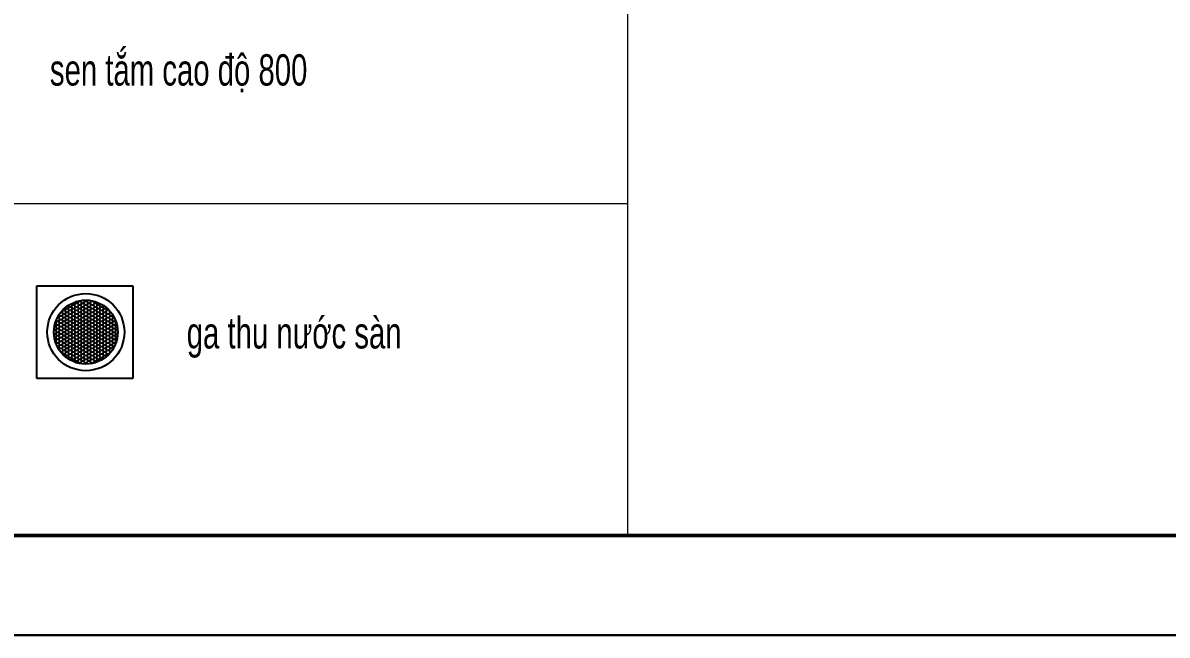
# Model space of a CAD drawing. Header units: inches. Extents: x 274208 to 641690, y -81912 to 129129.
# Drawn here: x 449702 to 452918, y -14890 to -13170 of the extents above; entities that cross this region are included whole.
import ezdxf

# ---------------------------------------------------------------- set-up
doc = ezdxf.new("R2010")
doc.units = ezdxf.units.IN
doc.header["$MEASUREMENT"] = 0
for name, color, linetype, lineweight in [('05.Text', 253, 'Continuous', 18), ('10.Text', 254, 'Continuous', 18), ('11.Khung bo', 32, 'Continuous', 50), ('12.Khung', 36, 'Continuous', 25), ('Alliance-manh', 8, 'Continuous', 13)]:
    doc.layers.add(name, color=color, linetype=linetype, lineweight=lineweight)
doc.layers.add('HACH', color=250, linetype='Continuous')
doc.layers.add('Tpl_Bound', color=1, linetype='Continuous', plot=False)
doc.styles.add('TT5_Text Dim', font='hoatbif.shx', dxfattribs={"width": 0.6})

# ---------------------------------------------------------------- blocks, each defined once
blk = doc.blocks.new('100')
at = {"layer": '11.Khung bo', "const_width": 26.7}
blk.add_lwpolyline([(1860913, -945239.8), (1860913, -916940.1), (1896062.6, -916940.1), (1896062.6, -945239.8)], close=True, dxfattribs=at)
at = {"layer": '12.Khung', "color": 1}
blk.add_lwpolyline([(1901579.2, -945939.8), (1901579.2, -916240.1), (1859579.6, -916240.1), (1859579.6, -945939.8)], close=True, dxfattribs=at)
blk = doc.blocks.new('WH1')
h = blk.add_hatch()
h.set_pattern_fill('HONEY', color=250, angle=-180, style=0)
h.set_pattern_definition([(180, (28744.471, 7941.3756), (-4.7625, -2.74963), [3.175, -6.35]), (300, (28744.471, 7941.3756), (4.76249943, -2.74963099), [3.175, -6.35]), (240, (28744.471, 7941.3756), (-5.7e-07, -5.49926099), [-6.35, 3.175])])
h.paths.add_polyline_path([(120.3, 70.5, 1), (23, 70.5, 1)])
for p, q in [((0, 0), (0, 141)), ((0, 141), (146, 141)), ((146, 141), (146, 0)), ((146, 0), (0, 0))]:
    blk.add_line(p, q)
blk.add_circle((71.6, 70.5), 58.6)
at = {"color": 8}
blk.add_circle((71.6, 70.5), 48.6, dxfattribs=at)

msp = doc.modelspace()

# ---------------------------------------------------------------- linework, layer by layer
at = {"layer": 'Alliance-manh', "ltscale": 2}
msp.add_line((447513.1, -13676.8), (451402.7, -13676.8), dxfattribs=at)
msp.add_lwpolyline([(451402.7, -14610.2), (451402.7, -12136.9), (444454.5, -12134.3)], dxfattribs=at)
at = {"layer": 'Tpl_Bound', "color": 1}
msp.add_lwpolyline([(443921.2, -14890.2), (443921.2, -3010.3), (460721, -3010.3), (460721, -14890.2)], close=True, dxfattribs=at)

# ---------------------------------------------------------------- block references
at = {"layer": '05.Text', "xscale": 0.4, "yscale": 0.4, "zscale": 0.4}
msp.add_blockref('100', (-299910.7, 363485.7), dxfattribs=at)
at = {"layer": 'HACH', "xscale": 1.849070063559338, "yscale": 1.849070063559338, "zscale": 1.849070063559338, "rotation": 180}
msp.add_blockref('WH1', (450011.7, -13908.4), dxfattribs=at)

# ---------------------------------------------------------------- texts
at = {"layer": '10.Text', "style": 'TT5_Text Dim', "width": 0.7}
for s, p in [('sen t¾m cao ®é 800 ', (449778.4, -13345.8)), ('ga thu n\xadíc sµn', (450162.9, -14084.6))]:
    msp.add_text(s, height=88, dxfattribs=at).set_placement(p)

doc.saveas('drawing.dxf')
